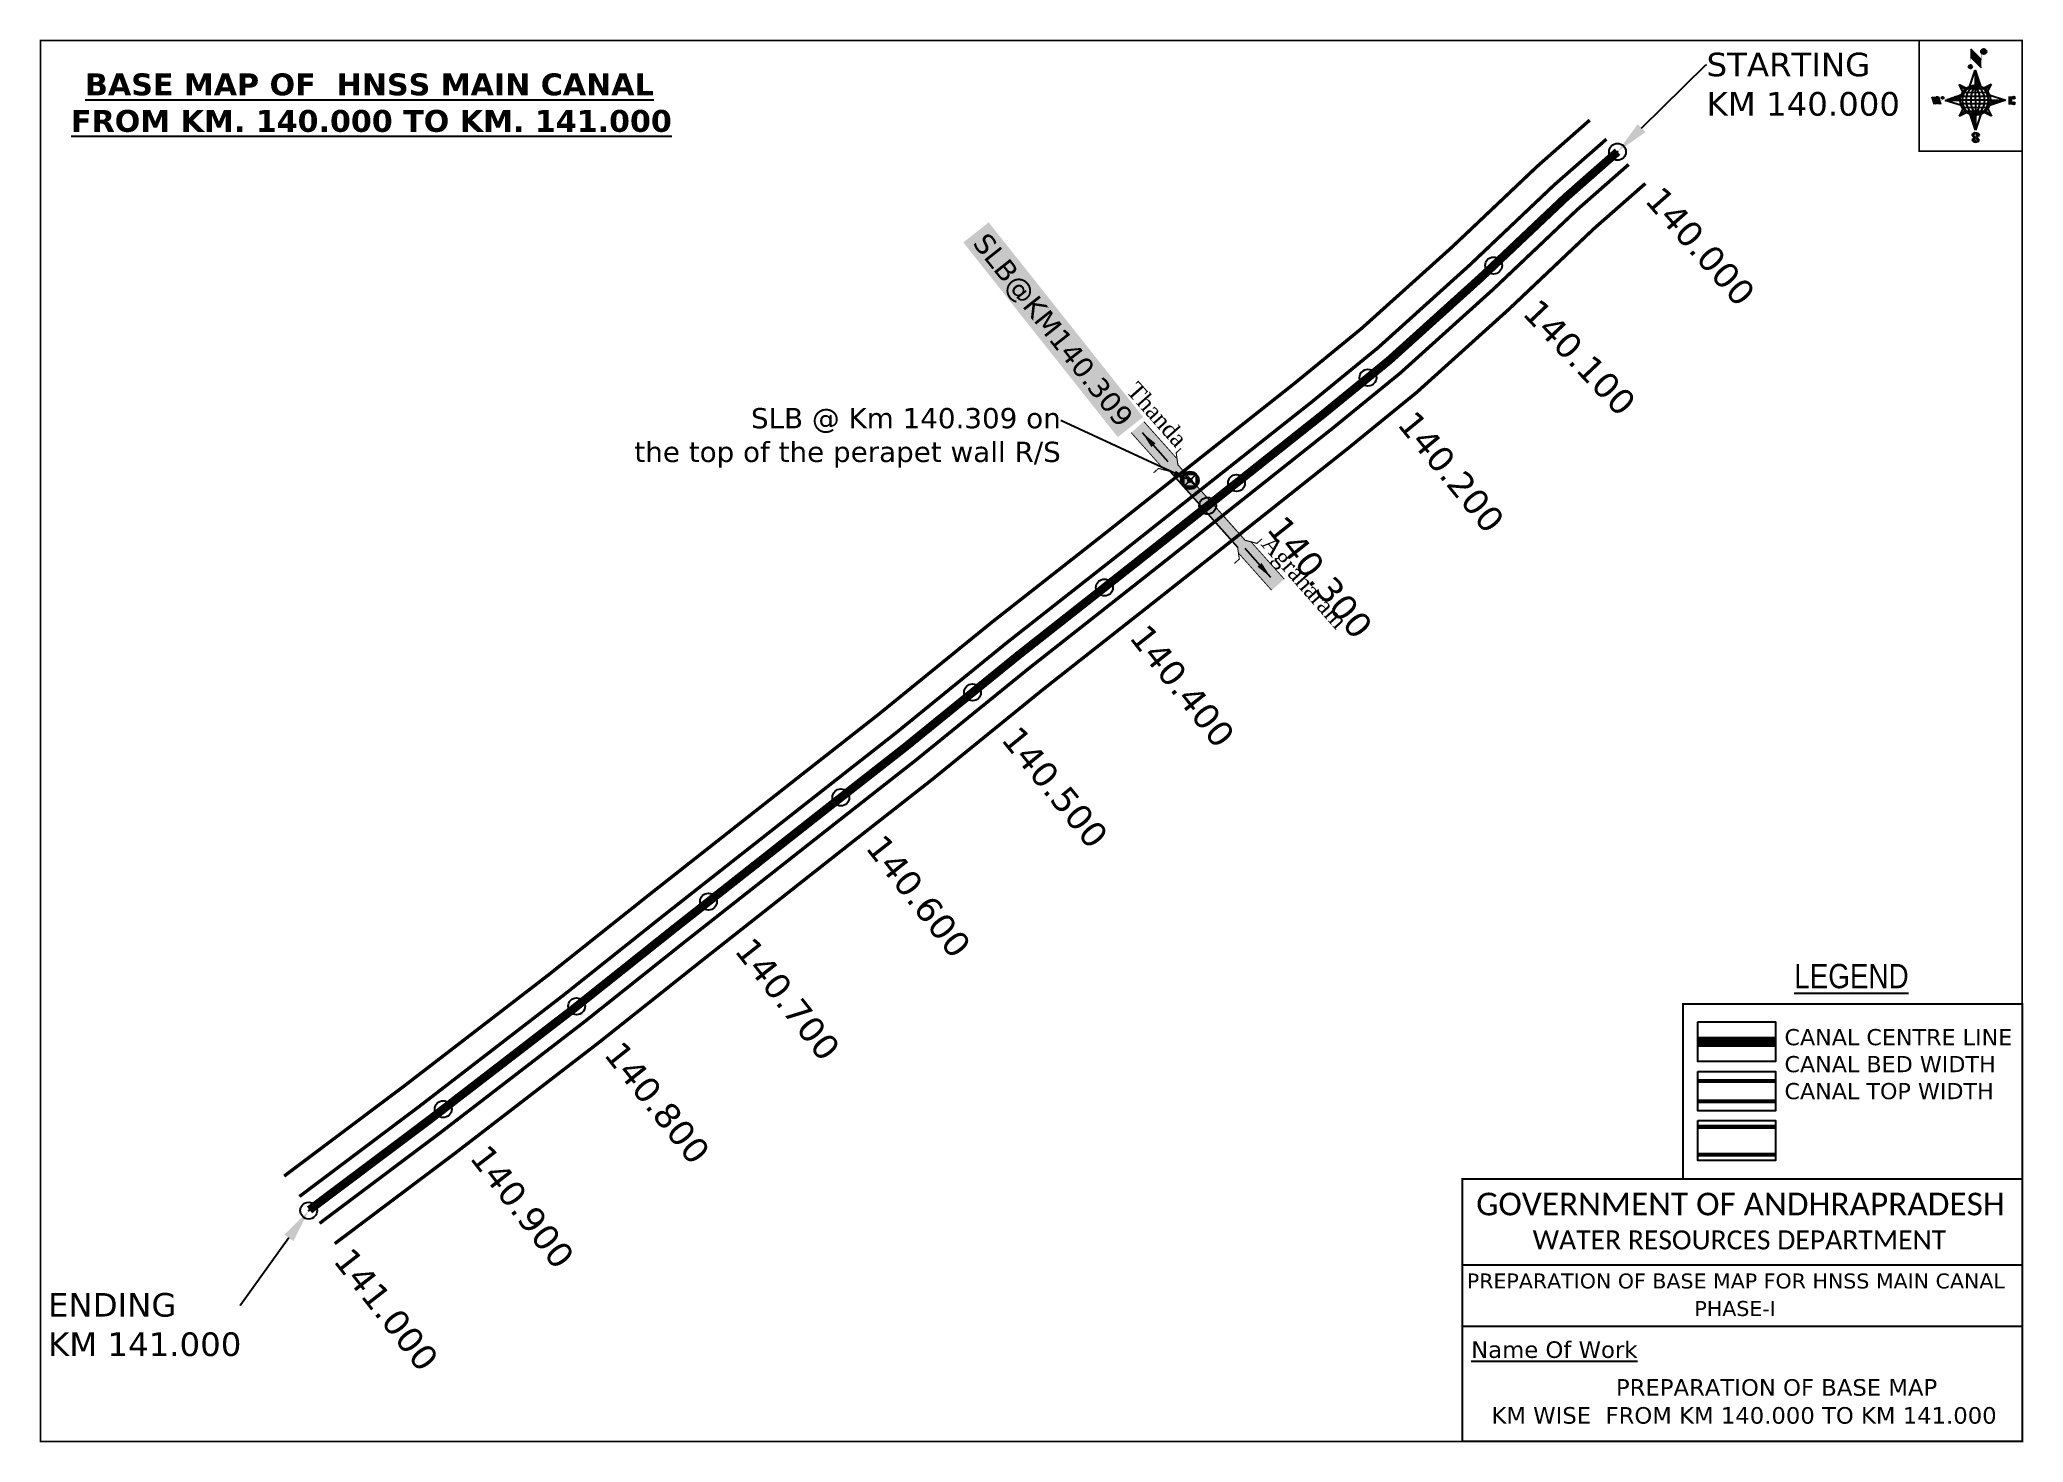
# Model space of a CAD drawing. Header units: inches. Extents: x 761793 to 762969, y 1686243 to 1687075.
import ezdxf
from ezdxf import colors
from ezdxf.entities.mleader import LeaderData, LeaderLine
from ezdxf.enums import TextEntityAlignment as Align
from ezdxf.math import Vec2, Vec3

# ---------------------------------------------------------------- set-up
doc = ezdxf.new("R2010")
doc.units = ezdxf.units.IN
doc.header["$MEASUREMENT"] = 0
doc.header["$PDMODE"] = 32
doc.header["$PDSIZE"] = 10
doc.linetypes.add('ACAD_ISO02W100', pattern=[15, 12, -3])
doc.linetypes.add('HIDDEN2', pattern=[0.1875, 0.125, -0.0625])
for name, color, linetype in [('AQUADUCT', 1, 'Continuous'), ('bord', 1, 'Continuous'), ('CANAL1', 1, 'Continuous'), ('CSMark', 72, 'Continuous'), ('DCBMS', 232, 'Continuous'), ('PAGE', 7, 'Continuous'), ('STRUCTURE', 5, 'Continuous'), ('TEXT', 7, 'Continuous')]:
    doc.layers.add(name, color=color, linetype=linetype)
doc.styles.add('ARIALN', font='ARIALN_1.TTF')
doc.styles.get("Standard").update_dxf_attribs({"font": 'verdana_0.ttf'})
doc.styles.add('style1', font='romantic_0.ttf')
doc.dimstyles.get("Standard").update_dxf_attribs({"dimtxt": 0.18, "dimasz": 0.18, "dimexe": 0.18, "dimexo": 0.0625, "dimgap": 0.09, "dimtad": 0, "dimtih": 1, "dimtoh": 1, "dimdec": 4, "dimzin": 0, "dimdsep": 46, "dimtxsty": 'Standard', "dimcen": 0.09, "dimadec": 0, "dimazin": 0, "dimtfac": 1, "dimtdec": 4, "dimtofl": 0, "dimtmove": 0, "dimatfit": 3, "dimfxl": 0, "dimtolj": 1, "dimtzin": 0, "dimarcsym": 0})
pattern_1 = [(267.297113149, (-8720374.938, 50637915.138), (10.5367255337, -0.497431438), [])]
pattern_2 = [(357.297113149, (-8720374.938, 50637915.138), (0.497431438, 10.5367255337), [])]

# ---------------------------------------------------------------- blocks, each defined once
blk = doc.blocks.new('DCBM')
at = {"layer": 'DCBMS'}
h = blk.add_hatch(color=132, dxfattribs=at)
h.paths.add_polyline_path([(3.7, 3.7, 0.414214), (-3.7, 3.7)])
h.paths.add_polyline_path([(3.7, 3.7), (3.7, -3.7, 0.198912), (5.2, 0, 0.198912)])
h.paths.add_polyline_path([(-3.7, -3.7, 0.414214), (3.7, -3.7)])
h.paths.add_polyline_path([(-3.7, 3.7, 0.198912), (-5.2, 0, 0.198912), (-3.7, -3.7)])
at = {"layer": 'DCBMS', "color": 0}
blk.add_lwpolyline([(-3.7, 3.7), (3.7, 3.7), (3.7, -3.7), (-3.7, -3.7)], close=True, dxfattribs=at)
for points in [[(-3.7, 3.7), (3.7, -3.7)], [(3.7, 3.7), (-3.7, -3.7)]]:
    blk.add_lwpolyline(points, dxfattribs=at)
for radius in [5.21, 1.05]:
    blk.add_circle((0, 0), radius, dxfattribs=at)
blk = doc.blocks.new('*X16')
at = {"color": 0, "linetype": 'Continuous'}
for p, q in [((6321.6, 240.5), (6322.3, 241.2)), ((6321.6, 240.3), (6322.3, 241)), ((6321.6, 240.1), (6322.3, 240.8)), ((6321.6, 239.9), (6322.4, 240.7)), ((6321.6, 239.8), (6322.4, 240.6)), ((6321.6, 239.6), (6322.5, 240.5)), ((6321.6, 239.4), (6322.5, 240.3)), ((6321.6, 239.2), (6322.6, 240.2)), ((6321.7, 239.1), (6322.6, 240.1)), ((6321.8, 240.8), (6322.4, 241.4)), ((6321.8, 239), (6322.7, 240)), ((6321.8, 239), (6322.8, 239.9)), ((6321.9, 238.9), (6322.9, 239.8)), ((6322, 238.8), (6323, 239.7)), ((6322.1, 241.3), (6322.4, 241.6)), ((6322.1, 238.7), (6323.1, 239.6)), ((6322.2, 238.6), (6323.1, 239.6)), ((6322.3, 238.5), (6323.2, 239.5)), ((6322.4, 238.5), (6323.3, 239.4)), ((6322.5, 238.4), (6323.4, 239.3)), ((6322.7, 238.4), (6323.6, 239.3)), ((6322.8, 238.3), (6323.7, 239.2)), ((6322.9, 238.3), (6323.8, 239.1)), ((6323.1, 238.2), (6323.9, 239.1)), ((6323.2, 238.2), (6324, 239)), ((6323.3, 238.2), (6324.2, 239)), ((6323.5, 238.1), (6324.3, 238.9)), ((6323.7, 238.1), (6324.4, 238.9)), ((6323.8, 238.1), (6324.6, 238.8)), ((6324.1, 238.2), (6324.7, 238.8)), ((6324.3, 238.3), (6324.9, 238.8)), ((6324.6, 238.3), (6325.1, 238.8)), ((6324.8, 238.4), (6325.2, 238.8)), ((6325.1, 238.5), (6325.4, 238.8)), ((6325.4, 238.6), (6325.6, 238.8))]:
    blk.add_line(p, q, dxfattribs=at)
blk = doc.blocks.new('*X15')
at = {"color": 0, "linetype": 'Continuous'}
for p, q in [((6324.4, 240.3), (6324.5, 240.4)), ((6324.6, 240.3), (6324.8, 240.5)), ((6324.7, 240.2), (6325, 240.5)), ((6324.8, 240.2), (6325.2, 240.6)), ((6325, 240.1), (6325.5, 240.6)), ((6325.1, 240.1), (6325.6, 240.6)), ((6325.2, 240), (6325.8, 240.6)), ((6325.3, 240), (6326, 240.6)), ((6325.4, 239.9), (6326.1, 240.6)), ((6325.5, 239.8), (6326.2, 240.5)), ((6325.6, 239.8), (6326.3, 240.5)), ((6325.7, 239.7), (6326.5, 240.4)), ((6325.9, 239.6), (6326.6, 240.3)), ((6326, 239.5), (6326.7, 240.3)), ((6326, 239.4), (6326.8, 240.2)), ((6326.1, 239.3), (6327, 240.2)), ((6326.2, 239.3), (6327.1, 240.1)), ((6326.3, 239.2), (6327.1, 240)), ((6326.4, 239.1), (6327.2, 239.9)), ((6326.5, 239), (6327.3, 239.8)), ((6326.5, 238.9), (6327.4, 239.7)), ((6326.6, 238.8), (6327.5, 239.6)), ((6326.7, 238.7), (6327.5, 239.5)), ((6326.8, 238.6), (6327.6, 239.4)), ((6326.8, 238.5), (6327.7, 239.3)), ((6326.8, 236.5), (6327.4, 237)), ((6326.9, 238.3), (6327.8, 239.2)), ((6326.9, 238.2), (6327.9, 239.1)), ((6326.9, 236.8), (6327.6, 237.4)), ((6327, 238.1), (6327.8, 239)), ((6327, 237.9), (6327.8, 238.8)), ((6327, 237.8), (6327.8, 238.6)), ((6327, 237.6), (6327.8, 238.4)), ((6327, 237.4), (6327.8, 238.2)), ((6327, 237.3), (6327.8, 238)), ((6327, 237.1), (6327.8, 237.9))]:
    blk.add_line(p, q, dxfattribs=at)
blk = doc.blocks.new('H')
at = {"layer": 'bord', "extrusion": (0.000427885, 0.004792, 0.999988)}
h = blk.add_hatch(dxfattribs=at)
h.set_pattern_fill('LINE', color=8, scale=84.387686, angle=-2.7029, style=0)
h.set_pattern_definition(pattern_2)
h.paths.add_polyline_path([(-492, 786, -0.090992), (-448, 775), (-486, 912)])
h = blk.add_hatch(dxfattribs=at)
h.set_pattern_fill('LINE', color=8, scale=84.387686, angle=-92.7029, style=0)
h.set_pattern_definition(pattern_1)
h.paths.add_polyline_path([(-625, 665, -0.090992), (-615, 710), (-751, 671)])
h = blk.add_hatch(dxfattribs=at)
h.set_pattern_fill('LINE', color=8, scale=84.387686, angle=-2.7029, style=0)
h.set_pattern_definition(pattern_2)
h.paths.add_polyline_path([(-504, 533, -0.090992), (-549, 543), (-510, 406)])
h = blk.add_hatch(dxfattribs=at)
h.set_pattern_fill('LINE', color=8, scale=84.387686, angle=-92.7029, style=0)
h.set_pattern_definition(pattern_1)
h.paths.add_polyline_path([(-246, 647), (-372, 653, -0.090992), (-382, 609)])
for p, q in [((-519, 1020, -1217), (-435, 927, -1216)), ((-516, 1087, -1217), (-432, 994, -1217)), ((-538, 774, -1216), (-487, 906, -1216)), ((-487, 906, -1216), (-493, 780, -1216)), ((-487, 906, -1216), (-448, 769, -1216)), ((-865, 701, -1215), (-847, 638, -1215)), ((-847, 700, -1215), (-829, 637, -1215)), ((-829, 699, -1215), (-811, 636, -1215)), ((-829, 699, -1215), (-811, 698, -1215)), ((-811, 698, -1215), (-794, 635, -1215)), ((-752, 665, -1215), (-615, 704, -1215)), ((-627, 794, -1216), (-567, 760, -1216)), ((-627, 794, -1216), (-584, 747, -1215)), ((-599, 731, -1215), (-627, 794, -1216)), ((-421, 753, -1216), (-359, 781, -1216)), ((-359, 781, -1216), (-405, 739, -1216)), ((-359, 781, -1216), (-392, 721, -1215)), ((-379, 693, -1215), (-246, 641, -1215)), ((-213, 669, -1215), (-217, 601, -1215)), ((-752, 665, -1215), (-625, 659, -1215)), ((-619, 614, -1215), (-752, 665, -1215)), ((-639, 526, -1214), (-606, 585, -1215)), ((-639, 526, -1214), (-593, 568, -1215)), ((-577, 553, -1215), (-639, 526, -1214)), ((-511, 400, -1214), (-549, 537, -1214)), ((-460, 533, -1215), (-511, 400, -1214)), ((-505, 527, -1214), (-511, 400, -1214)), ((-371, 513, -1214), (-431, 546, -1215)), ((-371, 513, -1214), (-414, 560, -1215)), ((-399, 576, -1215), (-371, 513, -1214)), ((-246, 641, -1215), (-383, 603, -1215)), ((-373, 647, -1215), (-246, 641, -1215)), ((-197, 600, -1215), (-194, 668, -1215))]:
    blk.add_line(p, q, dxfattribs=at)
at = {"layer": 'bord', "color": 8, "linetype": 'ByBlock', "extrusion": (0.000427885, 0.004792, 0.999988)}
for p, q in [((-375, 679, -1215), (-620, 691, -1215)), ((-386, 711, -1215), (-605, 722, -1215)), ((-411, 744, -1216), (-578, 752, -1216)), ((-493, 780, -1216), (-505, 527, -1214)), ((-373, 647, -1215), (-625, 659, -1215)), ((-378, 616, -1215), (-623, 628, -1215)), ((-392, 585, -1215), (-611, 595, -1215)), ((-420, 555, -1215), (-587, 562, -1215))]:
    blk.add_line(p, q, dxfattribs=at)
at = {"layer": 'bord', "extrusion": (0.000427885, 0.004792, 0.999988), "elevation": -1212}
for points, const_width in [([(-522, 960), (-516, 1093)], 1.61), ([(-434, 933), (-428, 1066)], 1.61), ([(-870, 707), (-846, 706)], 0.642), ([(-829, 643), (-821, 678)], 0.642), ([(-793, 641), (-782, 694)], 0.642), ([(-223, 676), (-174, 673)], 0.706), ([(-829, 643), (-855, 644)], 0.642), ([(-811, 642), (-784, 641)], 0.642), ([(-177, 605), (-226, 607)], 0.706), ([(-195, 645), (-185, 644)], 0.706)]:
    blk.add_lwpolyline(points, dxfattribs=dict(at, const_width=const_width))
for points, const_width in [([(-414, 1073, 1), (-398, 1058, 1)], 22.3), ([(-530, 950, 1), (-520, 939, 1)], 14.8), ([(-776, 697, 1), (-769, 690, 1)], 8.9), ([(-180, 618, 1), (-173, 611, 1)], 9.79), ([(-178, 667, 1), (-171, 660, 1)], 9.79), ([(-490, 362, 1), (-498, 369, 1)], 11.1), ([(-525, 322, 1), (-533, 329, 1)], 11.1)]:
    blk.add_lwpolyline(points, format="xyb", close=True, dxfattribs=dict(at, const_width=const_width))
for points in [[(-537, 317), (-531, 310), (-520, 307), (-505, 307), (-494, 310), (-486, 318), (-487, 326), (-491, 333), (-494, 336), (-503, 341), (-522, 347), (-530, 352), (-534, 355), (-537, 363), (-537, 373), (-530, 381), (-520, 384), (-504, 384), (-493, 380), (-487, 373)], [(-522, 348), (-526, 354), (-528, 361), (-528, 371), (-526, 375), (-521, 381), (-515, 384)], [(-505, 307), (-499, 312), (-497, 319), (-497, 327), (-501, 335), (-509, 343)]]:
    blk.add_lwpolyline(points, dxfattribs=at)
at = {"layer": 'bord', "extrusion": (0.000427885, 0.004792, 0.999988)}
for centre, radius in [((-406, 1065, -1212), 22.3), ((-525, 944, -1212), 14.8), ((-773, 694, -1212), 8.9), ((-498, 659, -1212), 127), ((-177, 615, -1212), 9.79), ((-174, 663, -1212), 9.79), ((-494, 365, -1212), 11.1), ((-529, 325, -1212), 11.1)]:
    blk.add_circle(centre, radius, dxfattribs=at)
at = {"layer": 'bord', "color": 8, "linetype": 'ByBlock', "extrusion": (0.000427885, 0.004792, 0.999988)}
for centre, radius, start, end in [((-482, 658, -1212), 128, 94.9254, 259.6691), ((-437, 656, -1212), 141, 113.2864, 241.308), ((-316, 651, -1212), 222, 142.5892, 212.0053), ((-560, 662, -1212), 141, 293.2864, 61.308), ((-681, 668, -1212), 222, 322.5892, 32.0053), ((-515, 660, -1212), 128, 274.9254, 79.6691)]:
    blk.add_arc(centre, radius, start, end, dxfattribs=at)
at = {"layer": 'bord', "extrusion": (0.000427885, 0.004792, 0.999988)}
for points in [[(-516, 1093, -1212), (-431, 1000, -1212), (-519, 1026, -1212), (-434, 933, -1212)], [(-864, 707, -1212), (-846, 706, -1212), (-846, 644, -1212), (-829, 643, -1212)], [(-829, 705, -1212), (-811, 704, -1212), (-811, 642, -1212), (-793, 641, -1212)], [(-193, 674, -1212), (-197, 606, -1212), (-213, 675, -1212), (-216, 607, -1212)]]:
    blk.add_solid(points, dxfattribs=at)
at = {"layer": 'bord', "extrusion": (0.000427885, 0.004792, 0.999988), "xscale": 7.977342409717546, "yscale": 7.977342408231451, "zscale": 7.977342408476333, "rotation": 138.0840426661453}
for name, p in [('*X15', (38301, -31929, -1212)), ('*X16', (38314, -31951, -1212))]:
    blk.add_blockref(name, p, dxfattribs=at)
blk = doc.blocks.new('SLB')
at = {"layer": 'STRUCTURE'}
h = blk.add_hatch(dxfattribs=at)
h.set_pattern_fill('DOTS', color=6, scale=20, angle=320.3722, style=0)
h.set_pattern_definition([(320.372247934, (-159.4327, -72.9564), (1.2786241598, 0.5641323054), [0, -1.25])])
h.paths.add_polyline_path([(769699.5, 1706871.1), (769699.5, 1706861.1), (769729.1, 1706861.1), (769732.1, 1706863.1), (769792.1, 1706863.1), (769795.1, 1706861.1), (769824.7, 1706861.1), (769824.7, 1706871.1), (769795.1, 1706871.1), (769792.1, 1706869.1), (769732.1, 1706869.1), (769729.1, 1706871.1)])
at = {"layer": 'STRUCTURE', "color": 6, "linetype": 'ACAD_ISO02W100', "ltscale": 0.5, "const_width": 0.5}
for points in [[(769699.5, 1706871.1), (769729.1, 1706871.1)], [(769795.1, 1706871.1), (769824.7, 1706871.1)], [(769699.5, 1706861.1), (769729.1, 1706861.1)], [(769795.1, 1706861.1), (769824.7, 1706861.1)]]:
    blk.add_lwpolyline(points, dxfattribs=at)
at = {"layer": 'STRUCTURE', "color": 6, "const_width": 0.628}
for points in [[(769726.1, 1706877.1), (769726.1, 1706873.1), (769732.1, 1706869.1), (769792.1, 1706869.1), (769798.1, 1706873.1), (769798.1, 1706877.1)], [(769726.1, 1706855.1), (769726.1, 1706859.1), (769732.1, 1706863.1), (769792.1, 1706863.1), (769798.1, 1706859.1), (769798.1, 1706855.1)]]:
    blk.add_lwpolyline(points, dxfattribs=at)
at = {"layer": 'STRUCTURE', "color": 6}
blk.add_lwpolyline([(769732.1, 1706863.1), (769792.1, 1706863.1)], dxfattribs=at)
blk.add_lwpolyline([(769732.1, 1706863.1), (769792.1, 1706863.1)], dxfattribs=at)
at = {"layer": 'STRUCTURE', "color": 0}
blk.add_circle((769762.1, 1706866.1), 1.24, dxfattribs=at)
for points in [[(769703.8, 1706866), (769726.7, 1706866)], [(769818.6, 1706865.8), (769795.7, 1706865.8)]]:
    blk.add_leader(points, dimstyle='Standard', override={"dimasz": 10, "dimgap": 0.09, "dimtad": 0}, dxfattribs=at)

msp = doc.modelspace()

# ---------------------------------------------------------------- linework, layer by layer
at = {"color": 3}
for p in [(762728.6, 1687008.9), (762655.1, 1686941.4), (762580.6, 1686874.9), (762502.6, 1686812.4), (762424.3, 1686750.4), (762346.1, 1686688.2), (762268, 1686625.9), (762189.5, 1686564.1), (762111.3, 1686502), (762032.2, 1686441), (761952.4, 1686380.8)]:
    msp.add_point(p, dxfattribs=at)
at = {"layer": 'CANAL1', "color": 200, "const_width": 2}
for points in [[(762712.1, 1687027.7), (762681, 1687000.3), (762630.8, 1686952.7), (762576.9, 1686904.2), (762537.6, 1686872), (762468.8, 1686817.5), (762425.4, 1686783.1), (762357.4, 1686729.7), (762290.9, 1686675.6), (762243.1, 1686638.1), (762153.6, 1686567.6), (762094.2, 1686520.3), (762009, 1686454.7), (761939.5, 1686402.5), (761937.9, 1686401.2)], [(762745.1, 1686990.1), (762714.7, 1686963.4), (762664.7, 1686916), (762609.5, 1686866.2), (762568.9, 1686833.1), (762499.9, 1686778.3), (762456.4, 1686743.9), (762388.7, 1686690.6), (762322.1, 1686636.5), (762274, 1686598.8), (762184.7, 1686528.4), (762125, 1686480.9), (762039.3, 1686414.9), (761970, 1686362.8), (761967.9, 1686361.2)]]:
    msp.add_lwpolyline(points, dxfattribs=at)
at = {"layer": 'CANAL1', "color": 5, "const_width": 2}
for points in [[(762722, 1687016.4), (762691.1, 1686989.3), (762640.9, 1686941.7), (762586.7, 1686892.8), (762547, 1686860.3), (762478.1, 1686805.8), (762434.7, 1686771.4), (762366.8, 1686718), (762300.2, 1686663.8), (762252.4, 1686626.3), (762162.9, 1686555.9), (762103.4, 1686508.5), (762018.1, 1686442.7), (761948.7, 1686390.5), (761946.9, 1686389.2)], [(761958.9, 1686373.2), (761960.8, 1686374.7), (762030.2, 1686426.8), (762115.8, 1686492.7), (762175.4, 1686540.2), (762264.8, 1686610.6), (762312.7, 1686648.2), (762379.3, 1686702.3), (762447.1, 1686755.7), (762490.6, 1686790.1), (762559.5, 1686844.8), (762599.7, 1686877.6), (762654.5, 1686927), (762704.6, 1686974.5), (762735.2, 1687001.4)]]:
    msp.add_lwpolyline(points, dxfattribs=at)
at = {"layer": 'CANAL1', "color": 1, "linetype": 'HIDDEN2', "ltscale": 100, "const_width": 5}
msp.add_lwpolyline([(762728.6, 1687008.9), (762697.9, 1686981.9), (762647.7, 1686934.4), (762593.2, 1686885.2), (762553.2, 1686852.6), (762484.3, 1686797.9), (762440.9, 1686763.5), (762373.1, 1686710.1), (762306.5, 1686656), (762258.6, 1686618.5), (762169.1, 1686548), (762109.6, 1686500.6), (762024.2, 1686434.8), (761954.7, 1686382.6), (761952.9, 1686381.2)], dxfattribs=at)
at = {"layer": 'CANAL1', "color": 1, "linetype": 'HIDDEN2', "ltscale": 100, "const_width": 6, "elevation": -0.4}
msp.add_lwpolyline([(762822.2, 1686480.9), (762776.2, 1686480.9)], dxfattribs=at)
at = {"layer": 'CANAL1', "color": 5, "const_width": 2.4, "elevation": -0.4}
for points in [[(762822.2, 1686457.7), (762776.2, 1686457.7)], [(762822.2, 1686445.7), (762776.2, 1686445.7)]]:
    msp.add_lwpolyline(points, dxfattribs=at)
at = {"layer": 'CANAL1', "color": 200, "const_width": 2.4, "elevation": -0.4}
for points in [[(762822.2, 1686430.5), (762776.2, 1686430.5)], [(762822.2, 1686414), (762776.2, 1686414)]]:
    msp.add_lwpolyline(points, dxfattribs=at)
at = {"layer": 'DCBMS', "color": 132, "true_color": 0x00d1bf}
msp.add_point((762475, 1686814, 451.1), dxfattribs=at)
at = {"layer": 'PAGE', "const_width": 1}
msp.add_lwpolyline([(761793.4, 1686243.9), (762968.6, 1686243.9), (762968.6, 1687074.9), (761793.4, 1687074.9), (761793.4, 1686243.9)], dxfattribs=at)
at = {"layer": 'PAGE'}
for points, const_width in [([(762968.6, 1687074.9), (762907.5, 1687074.9), (762907.5, 1687009.2), (762968.6, 1687009.2)], 1), ([(762968.6, 1686399.6), (762767.4, 1686399.6), (762767.4, 1686503.4), (762968.6, 1686503.4)], 1.2), ([(762636.5, 1686399.6), (762968.6, 1686399.6), (762968.6, 1686243.9), (762636.5, 1686243.9)], 1.2)]:
    msp.add_lwpolyline(points, close=True, dxfattribs=dict(at, const_width=const_width))
at = {"layer": 'PAGE', "elevation": -0.4}
for points in [[(762776.2, 1686492.7), (762822.2, 1686492.7), (762822.2, 1686469.2), (762776.2, 1686469.2)], [(762776.2, 1686463.4), (762822.2, 1686463.4), (762822.2, 1686439.9), (762776.2, 1686439.9)], [(762776.2, 1686434.2), (762822.2, 1686434.2), (762822.2, 1686410.6), (762776.2, 1686410.6)]]:
    msp.add_lwpolyline(points, close=True, dxfattribs=at)
at = {"layer": 'PAGE'}
for points in [[(762636.5, 1686348.6), (762968.6, 1686348.6)], [(762636.5, 1686312.2), (762968.6, 1686312.2)]]:
    msp.add_lwpolyline(points, dxfattribs=at)
at = {"layer": 'STRUCTURE', "color": 0}
msp.add_point((762485.5, 1686798.9), dxfattribs=at)

# ---------------------------------------------------------------- block references
at = {"layer": 'AQUADUCT', "color": 1, "xscale": 0.0703495379661093, "yscale": 0.07034953800030053, "zscale": 0.07034953795990817, "rotation": 3.078330607406165}
msp.add_blockref('H', (762978.3, 1686995.5, 85.4), dxfattribs=at)
at = {"layer": 'DCBMS', "color": 132, "true_color": 0x00d1bf}
msp.add_blockref('DCBM', (762475, 1686814, 451.1), dxfattribs=at)
at = {"layer": 'STRUCTURE', "color": 0, "rotation": 311.6943223847093}
msp.add_blockref('SLB', (-1024050.5, 1126250.5), dxfattribs=at)

# ---------------------------------------------------------------- texts
at = {"layer": 'CSMark', "color": 1}
for s, rotation, p in [('140.000', 311.3475, (762749.7, 1686984.8)), ('140.100', 313.4406, (762676.9, 1686917.9)), ('140.200', 309.2403, (762603.1, 1686852)), ('140.300', 308.4093, (762525.8, 1686789.9)), ('140.400', 308.1771, (762444.3, 1686725.5)), ('140.500', 309.1016, (762368.2, 1686665)), ('140.600', 308.1105, (762287.9, 1686600.8)), ('140.700', 308.2178, (762210.2, 1686539.7)), ('140.800', 308.5305, (762132.7, 1686478.1)), ('140.900', 307.6241, (762053.2, 1686416.8)), ('141.000', 307.9996, (761972.3, 1686355.7))]:
    msp.add_text(s, height=15, rotation=rotation, dxfattribs=at).set_placement(p, align=Align.MIDDLE_LEFT)
at = {"layer": 'PAGE', "extrusion": (0.000201441, 0.004807, 0.999988), "style": 'ARIALN'}
msp.add_text('%%ULEGEND', height=14.4, rotation=359.9999, dxfattribs=at).set_placement((762867.3, 1686499.7, 8260.5), align=Align.MIDDLE)
at = {"layer": 'PAGE', "extrusion": (0.000201441, 0.004807, 0.999988)}
for s, height, p in [('PREPARATION OF BASE MAP FOR HNSS MAIN CANAL', 8.878, (762639.2, 1686314.4, 8259.5)), ('%%UName Of Work', 9.822, (762641.8, 1686273.2, 8258.2))]:
    msp.add_text(s, height=height, rotation=359.9999, dxfattribs=at).set_placement(p)
for s, height, p in [('PHASE-I', 8.88, (762798.3, 1686302.5, 8259.5)), ('PREPARATION OF BASE MAP', 9.822, (762822.9, 1686255.7, 8258.3)), ('KM WISE  FROM KM 140.000 TO KM 141.000', 9.822, (762803.6, 1686239.1, 8258.3))]:
    msp.add_text(s, height=height, rotation=359.9999, dxfattribs=at).set_placement(p, align=Align.MIDDLE_CENTER)
at = {"layer": 'PAGE', "extrusion": (0.000201441, 0.004807, 0.999988), "attachment_point": 1, "text_direction": (1, -1e-06, -0.000201)}
for s, insert, char_height, width in [('CANAL CENTRE LINE CANAL BED WIDTH {\\H2.3741x; }CANAL TOP WIDTH{\\H1.9188x; }', (762827.6, 1686488.5, -0.4), 9.6, 168.926), ('\\pi3.5885;{\\fCalibri|b0|i0|c0|p34;\\H1.3333x;GOVERNMENT OF ANDHRAPRADESH\\P\\pi37.073;\\H0.83998x;WATER RESOURCES DEPARTMENT}', (762641.2, 1686391.4, -1.3), 10.059, 321.276)]:
    msp.add_mtext(s, dxfattribs=dict(at, insert=insert, char_height=char_height, width=width))
at = {"layer": 'STRUCTURE', "color": 0, "style": 'style1'}
msp.add_text('Thanda', height=10, rotation=311.4725, dxfattribs=at).set_placement((762470.5, 1686836.1), align=Align.MIDDLE_RIGHT)
msp.add_text('Agraharam', height=10, rotation=311.4725, dxfattribs=at).set_placement((762520.5, 1686779.2), align=Align.MIDDLE_LEFT)
at = {"layer": 'STRUCTURE', "color": 5, "insert": (762355.1, 1686962), "char_height": 12, "width": 140.195, "attachment_point": 1, "rotation": 308.4093, "bg_fill": 1, "box_fill_scale": 1.3, "bg_fill_color": 7, "bg_fill_true_color": 16777215, "bg_fill_transparency": 4390977}
msp.add_mtext('SLB@KM140.309', dxfattribs=at)
at = {"layer": 'TEXT', "color": 1, "insert": (761798, 1687055.4), "char_height": 13, "width": 379.826, "attachment_point": 1}
msp.add_mtext('\\pi21.755;{\\fVerdana|b1|i0|c0|p34;\\LBASE MAP OF  HNSS MAIN CANAL \\P\\pi13.452;FROM KM. 140.000 TO KM. 141.000}', dxfattribs=at)

# ---------------------------------------------------------------- leaders
at = {"layer": 'DCBMS', "color": 5}
ml = msp.add_multileader_mtext('Standard', dxfattribs=at)
ml.set_content('STARTING\\PKM 140.000', color=5)
ml.set_leader_properties()
ml.build(insert=Vec2(0, 0))
ml.multileader.update_dxf_attribs({"dogleg_length": 0.36, "arrow_head_size": 20})
ctx = ml.context
ctx.base_point, ctx.char_height, ctx.arrow_head_size, ctx.landing_gap_size, ctx.plane_origin = Vec3(762781.3, 1687060.5), 14, 20, 0.09, Vec3(762941.8, 1687124.4)
notes = []
notes.append((ctx, [(1, (1, 1, 0), (762780.9, 1687060.5), (1, 0), 0.36, [(0, [(762728.6, 1687008.9)], 0, [])])]))
ctx.mtext.insert, ctx.mtext.flow_direction = Vec3(762781.4, 1687067.7), 5
at = {"layer": 'DCBMS', "color": 132, "true_color": 0x00d1bf}
ml = msp.add_multileader_mtext('Standard', dxfattribs=at)
ml.set_content('SLB @ Km 140.309 on \\Pthe top of the perapet wall R/S ', color=(0, 209, 191))
ml.set_leader_properties()
ml.build(insert=Vec2(0, 0))
ml.multileader.update_dxf_attribs({"dogleg_length": 0.36, "arrow_head_size": 10})
ctx = ml.context
ctx.base_point, ctx.char_height, ctx.arrow_head_size, ctx.landing_gap_size, ctx.plane_origin = Vec3(762142.3, 1686849.3, 451.1), 12, 10, 0.09, Vec3(762475, 1686814, 451.1)
ctx.text_align_type = 2
notes.append((ctx, [(1, (1, 1, 0), (762398.8, 1686849.3, 451.1), (-1, 0), 0.36, [(0, [(762475, 1686814, 451.1)], 0, [])])]))
ctx.mtext.insert, ctx.mtext.alignment, ctx.mtext.flow_direction = Vec3(762398.4, 1686856.9, 451.1), 3, 5
at = {"layer": 'DCBMS', "color": 5}
ml = msp.add_multileader_mtext('Standard', dxfattribs=at)
ml.set_content('ENDING \\PKM 141.000', color=5)
ml.set_leader_properties()
ml.build(insert=Vec2(0, 0))
ml.multileader.update_dxf_attribs({"dogleg_length": 0.36, "arrow_head_size": 20})
ctx = ml.context
ctx.base_point, ctx.char_height, ctx.arrow_head_size, ctx.landing_gap_size, ctx.plane_origin = Vec3(761797.8, 1686324.7), 14, 20, 0.09, Vec3(761947.9, 1686246.4)
notes.append((ctx, [(0, (1, 1, 0), (761911.9, 1686324.7), (-1, 0), 0.36, [(0, [(761952.4, 1686380.8)], 0, [])])]))
ctx.mtext.insert, ctx.mtext.width, ctx.mtext.flow_direction = Vec3(761797.8, 1686331.9), 153.973, 5
for ctx, leaders in notes:
    for number, flags, end, landing, length, lines in leaders:
        leader = LeaderData()
        leader.index, (leader.has_last_leader_line, leader.has_dogleg_vector, leader.attachment_direction) = number, flags
        leader.last_leader_point, leader.dogleg_vector, leader.dogleg_length = Vec3(end), Vec3(landing), length
        for number, points, colour, breaks in lines:
            line = LeaderLine()
            line.index, line.vertices, line.color, line.breaks = number, Vec3.list(points), colors.encode_raw_color(colour), breaks
            leader.lines.append(line)
        ctx.leaders.append(leader)

doc.saveas('drawing.dxf')
